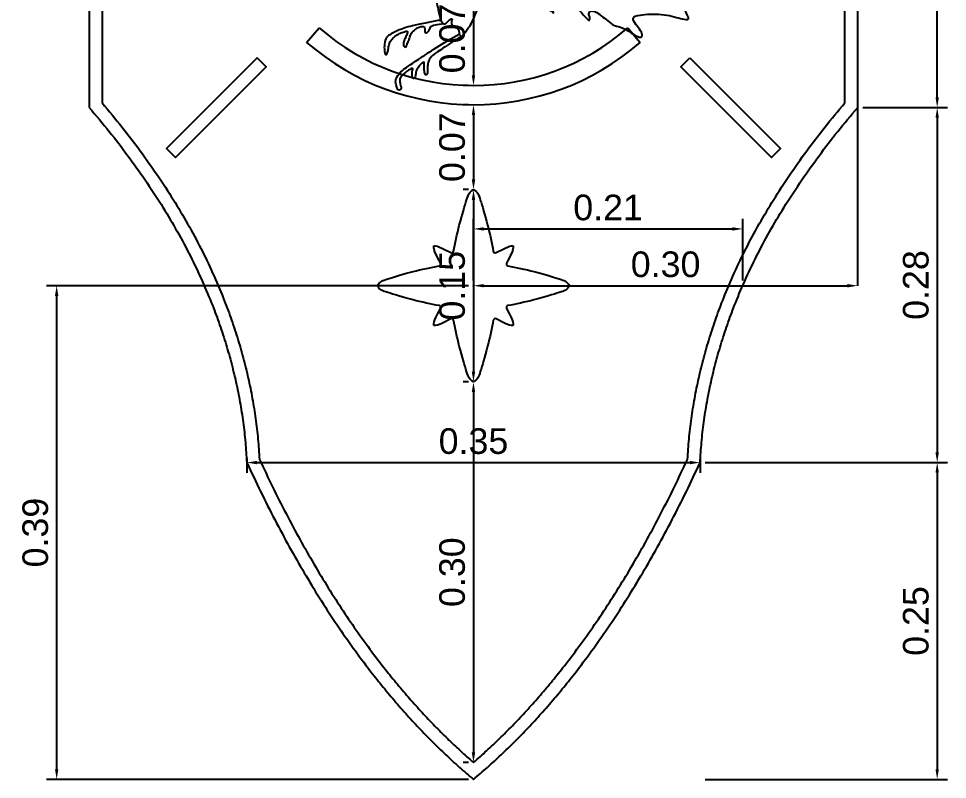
# Model space of a CAD drawing. Header units: metres. Extents: x -6.5 to 29.8, y -1.8 to 5.3.
# Drawn here: x 17.836 to 18.561, y 1.77 to 2.364 of the extents above; entities that cross this region are included whole.
import ezdxf

# ---------------------------------------------------------------- set-up
doc = ezdxf.new("R2010")
doc.units = ezdxf.units.M
for name, color, linetype, true_color in [('BANDERA$BORDE', 40, 'Continuous', 0xffbf00), ('BANDERA$CIRCULO EXT', 40, 'Continuous', 0xffbf00), ('BANDERA$CUERVO', 18, 'Continuous', 0x000000), ('BANDERA$ESTRELLAS$GRANDE', 251, 'Continuous', 0x696969), ('FONDO', 168, 'Continuous', 0x0f132e)]:
    doc.layers.add(name, color=color, linetype=linetype, true_color=true_color)
doc.styles.add('Plantilla Milímetros_ pequeño', font='')
doc.styles.get('Plantilla Milímetros_ pequeño').set_extended_font_data('Arial')
doc.dimstyles.new('Plantilla Milímetros_ pequeño', dxfattribs={"dimscale": 0.008, "dimtxt": 2.5, "dimasz": 1, "dimexe": 1, "dimexo": 0.5, "dimgap": 0.8, "dimtad": 1, "dimtoh": 1, "dimzin": 1, "dimdsep": 46, "dimtxsty": 'Plantilla Milímetros_ pequeño', "dimcen": 2.5, "dimadec": 1, "dimazin": 1, "dimtfac": 1, "dimtdec": 4, "dimtix": 1, "dimtofl": 0, "dimtmove": 1, "dimatfit": 3, "dimfxl": 1, "dimtolj": 1, "dimtzin": 1, "dimarcsym": 0})

# ---------------------------------------------------------------- blocks, each defined once
blk = doc.blocks.new('*D65')
at = {"layer": 'Defpoints', "color": 0}
for p in [(18.40108, 2.19954), (18.19088, 2.1552), (18.40108, 2.1552)]:
    blk.add_point(p, dxfattribs=at)
at = {"layer": 'FONDO', "color": 0, "lineweight": -2}
for p, q in [((18.19088, 2.1592), (18.19088, 2.20754)), ((18.40108, 2.1592), (18.40108, 2.20754)), ((18.19888, 2.19954), (18.39308, 2.19954))]:
    blk.add_line(p, q, dxfattribs=at)
at = {"layer": 'FONDO', "color": 0}
for points in [[(18.19888, 2.20087), (18.19888, 2.1982), (18.19088, 2.19954)], [(18.39308, 2.1982), (18.39308, 2.20087), (18.40108, 2.19954)]]:
    blk.add_solid(points, dxfattribs=at)
at = {"layer": 'FONDO', "color": 0, "insert": (18.29598, 2.21615), "char_height": 0.02, "attachment_point": 5, "style": 'Plantilla Milímetros_ pequeño'}
blk.add_mtext('\\A1;0.21', dxfattribs=at)
blk = doc.blocks.new('*D66')
at = {"layer": 'Defpoints', "color": 0}
for p in [(18.19088, 2.1552), (18.49088, 2.1552), (18.49088, 2.1552)]:
    blk.add_point(p, dxfattribs=at)
at = {"layer": 'FONDO', "color": 0, "lineweight": -2}
for p, q in [((18.19088, 2.1592), (18.19088, 2.1632)), ((18.49088, 2.1592), (18.49088, 2.1632)), ((18.19888, 2.1552), (18.48288, 2.1552))]:
    blk.add_line(p, q, dxfattribs=at)
at = {"layer": 'FONDO', "color": 0}
for points in [[(18.19888, 2.15654), (18.19888, 2.15387), (18.19088, 2.1552)], [(18.48288, 2.15387), (18.48288, 2.15654), (18.49088, 2.1552)]]:
    blk.add_solid(points, dxfattribs=at)
at = {"layer": 'FONDO', "color": 0, "insert": (18.34088, 2.17181), "char_height": 0.02, "attachment_point": 5, "style": 'Plantilla Milímetros_ pequeño'}
blk.add_mtext('\\A1;0.30', dxfattribs=at)
blk = doc.blocks.new('*D70')
at = {"layer": 'Defpoints', "color": 0}
for p in [(18.19088, 2.1552), (17.86542, 1.76982), (18.19088, 1.76982)]:
    blk.add_point(p, dxfattribs=at)
at = {"layer": 'FONDO', "color": 0, "lineweight": -2}
for p, q in [((18.18688, 2.1552), (17.85742, 2.1552)), ((17.86542, 2.1472), (17.86542, 1.77782)), ((18.18688, 1.76982), (17.85742, 1.76982))]:
    blk.add_line(p, q, dxfattribs=at)
at = {"layer": 'FONDO', "color": 0}
for points in [[(17.86676, 2.1472), (17.86409, 2.1472), (17.86542, 2.1552)], [(17.86409, 1.77782), (17.86676, 1.77782), (17.86542, 1.76982)]]:
    blk.add_solid(points, dxfattribs=at)
at = {"layer": 'FONDO', "color": 0, "insert": (17.84881, 1.96251), "char_height": 0.02, "attachment_point": 5, "rotation": 90, "style": 'Plantilla Milímetros_ pequeño'}
blk.add_mtext('\\A1;0.39', dxfattribs=at)
blk = doc.blocks.new('*D88')
at = {"layer": 'Defpoints', "color": 0}
for p in [(18.49088, 2.86982), (18.55293, 2.86982), (18.49088, 2.29434)]:
    blk.add_point(p, dxfattribs=at)
at = {"layer": 'FONDO', "color": 0, "lineweight": -2}
for p, q in [((18.49488, 2.86982), (18.56093, 2.86982)), ((18.55293, 2.30234), (18.55293, 2.86182)), ((18.49488, 2.29434), (18.56093, 2.29434))]:
    blk.add_line(p, q, dxfattribs=at)
at = {"layer": 'FONDO', "color": 0}
for points in [[(18.55426, 2.86182), (18.55159, 2.86182), (18.55293, 2.86982)], [(18.55159, 2.30234), (18.55426, 2.30234), (18.55293, 2.29434)]]:
    blk.add_solid(points, dxfattribs=at)
at = {"layer": 'FONDO', "color": 0, "insert": (18.53632, 2.58208), "char_height": 0.02, "attachment_point": 5, "rotation": 90, "style": 'Plantilla Milímetros_ pequeño'}
blk.add_mtext('\\A1;0.58', dxfattribs=at)
blk = doc.blocks.new('*D89')
at = {"layer": 'Defpoints', "color": 0}
for p in [(18.01389, 2.02449), (18.36786, 2.02449), (18.36786, 2.01716)]:
    blk.add_point(p, dxfattribs=at)
at = {"layer": 'FONDO', "color": 0, "lineweight": -2}
for p, q in [((18.01389, 2.02049), (18.01389, 2.00916)), ((18.02189, 2.01716), (18.35986, 2.01716)), ((18.36786, 2.02049), (18.36786, 2.00916))]:
    blk.add_line(p, q, dxfattribs=at)
at = {"layer": 'FONDO', "color": 0}
for points in [[(18.02189, 2.01849), (18.02189, 2.01582), (18.01389, 2.01716)], [(18.35986, 2.01582), (18.35986, 2.01849), (18.36786, 2.01716)]]:
    blk.add_solid(points, dxfattribs=at)
at = {"layer": 'FONDO', "color": 0, "insert": (18.19088, 2.03377), "char_height": 0.02, "attachment_point": 5, "style": 'Plantilla Milímetros_ pequeño'}
blk.add_mtext('\\A1;0.35', dxfattribs=at)
blk = doc.blocks.new('*D90')
at = {"layer": 'Defpoints', "color": 0}
for p in [(18.36786, 2.01716), (18.36786, 1.76982), (18.55293, 1.76982)]:
    blk.add_point(p, dxfattribs=at)
at = {"layer": 'FONDO', "color": 0, "lineweight": -2}
for p, q in [((18.37186, 2.01716), (18.56093, 2.01716)), ((18.55293, 2.00916), (18.55293, 1.77782)), ((18.37186, 1.76982), (18.56093, 1.76982))]:
    blk.add_line(p, q, dxfattribs=at)
at = {"layer": 'FONDO', "color": 0}
for points in [[(18.55426, 2.00916), (18.55159, 2.00916), (18.55293, 2.01716)], [(18.55159, 1.77782), (18.55426, 1.77782), (18.55293, 1.76982)]]:
    blk.add_solid(points, dxfattribs=at)
at = {"layer": 'FONDO', "color": 0, "insert": (18.53632, 1.89349), "char_height": 0.02, "attachment_point": 5, "rotation": 90, "style": 'Plantilla Milímetros_ pequeño'}
blk.add_mtext('\\A1;0.25', dxfattribs=at)
blk = doc.blocks.new('*D91')
at = {"layer": 'Defpoints', "color": 0}
for p in [(18.49088, 2.29434), (18.49088, 2.01716), (18.55293, 2.01716)]:
    blk.add_point(p, dxfattribs=at)
at = {"layer": 'FONDO', "color": 0, "lineweight": -2}
for p, q in [((18.49488, 2.29434), (18.56093, 2.29434)), ((18.55293, 2.28634), (18.55293, 2.02516)), ((18.49488, 2.01716), (18.56093, 2.01716))]:
    blk.add_line(p, q, dxfattribs=at)
at = {"layer": 'FONDO', "color": 0}
for points in [[(18.55426, 2.28634), (18.55159, 2.28634), (18.55293, 2.29434)], [(18.55159, 2.02516), (18.55426, 2.02516), (18.55293, 2.01716)]]:
    blk.add_solid(points, dxfattribs=at)
at = {"layer": 'FONDO', "color": 0, "insert": (18.53632, 2.15575), "char_height": 0.02, "attachment_point": 5, "rotation": 90, "style": 'Plantilla Milímetros_ pequeño'}
blk.add_mtext('\\A1;0.28', dxfattribs=at)
blk = doc.blocks.new('*D92')
at = {"layer": 'Defpoints', "color": 0}
for p in [(18.19088, 2.0802), (18.19088, 1.78297), (18.19088, 1.78297)]:
    blk.add_point(p, dxfattribs=at)
at = {"layer": 'FONDO', "color": 0, "lineweight": -2}
for p, q in [((18.18688, 2.0802), (18.18288, 2.0802)), ((18.19088, 2.0722), (18.19088, 1.79097)), ((18.18688, 1.78297), (18.18288, 1.78297))]:
    blk.add_line(p, q, dxfattribs=at)
at = {"layer": 'FONDO', "color": 0}
for points in [[(18.19221, 2.0722), (18.18954, 2.0722), (18.19088, 2.0802)], [(18.18954, 1.79097), (18.19221, 1.79097), (18.19088, 1.78297)]]:
    blk.add_solid(points, dxfattribs=at)
at = {"layer": 'FONDO', "color": 0, "insert": (18.17427, 1.93158), "char_height": 0.02, "attachment_point": 5, "rotation": 90, "style": 'Plantilla Milímetros_ pequeño'}
blk.add_mtext('\\A1;0.30', dxfattribs=at)
blk = doc.blocks.new('*D93')
at = {"layer": 'Defpoints', "color": 0}
for p in [(18.19088, 2.2302), (18.19088, 2.0802), (18.19088, 2.0802)]:
    blk.add_point(p, dxfattribs=at)
at = {"layer": 'FONDO', "color": 0, "lineweight": -2}
for p, q in [((18.18688, 2.2302), (18.18288, 2.2302)), ((18.19088, 2.2222), (18.19088, 2.0882)), ((18.18688, 2.0802), (18.18288, 2.0802))]:
    blk.add_line(p, q, dxfattribs=at)
at = {"layer": 'FONDO', "color": 0}
for points in [[(18.19221, 2.2222), (18.18954, 2.2222), (18.19088, 2.2302)], [(18.18954, 2.0882), (18.19221, 2.0882), (18.19088, 2.0802)]]:
    blk.add_solid(points, dxfattribs=at)
at = {"layer": 'FONDO', "color": 0, "insert": (18.17427, 2.1552), "char_height": 0.02, "attachment_point": 5, "rotation": 90, "style": 'Plantilla Milímetros_ pequeño'}
blk.add_mtext('\\A1;0.15', dxfattribs=at)
blk = doc.blocks.new('*D94')
at = {"layer": 'Defpoints', "color": 0}
for p in [(18.19088, 2.29646), (18.19088, 2.2302), (18.19088, 2.2302)]:
    blk.add_point(p, dxfattribs=at)
at = {"layer": 'FONDO', "color": 0, "lineweight": -2}
for p, q in [((18.18688, 2.29646), (18.18288, 2.29646)), ((18.19088, 2.28846), (18.19088, 2.2382)), ((18.18688, 2.2302), (18.18288, 2.2302))]:
    blk.add_line(p, q, dxfattribs=at)
at = {"layer": 'FONDO', "color": 0}
for points in [[(18.19221, 2.28846), (18.18954, 2.28846), (18.19088, 2.29646)], [(18.18954, 2.2382), (18.19221, 2.2382), (18.19088, 2.2302)]]:
    blk.add_solid(points, dxfattribs=at)
at = {"layer": 'FONDO', "color": 0, "insert": (18.17427, 2.26333), "char_height": 0.02, "attachment_point": 5, "rotation": 90, "style": 'Plantilla Milímetros_ pequeño'}
blk.add_mtext('\\A1;0.07', dxfattribs=at)
blk = doc.blocks.new('*D95')
at = {"layer": 'Defpoints', "color": 0}
for p in [(18.19088, 2.38491), (18.19088, 2.31146), (18.19088, 2.31146)]:
    blk.add_point(p, dxfattribs=at)
at = {"layer": 'FONDO', "color": 0, "lineweight": -2}
for p, q in [((18.18688, 2.38491), (18.18288, 2.38491)), ((18.19088, 2.37691), (18.19088, 2.31946)), ((18.18688, 2.31146), (18.18288, 2.31146))]:
    blk.add_line(p, q, dxfattribs=at)
at = {"layer": 'FONDO', "color": 0}
for points in [[(18.19221, 2.37691), (18.18954, 2.37691), (18.19088, 2.38491)], [(18.18954, 2.31946), (18.19221, 2.31946), (18.19088, 2.31146)]]:
    blk.add_solid(points, dxfattribs=at)
at = {"layer": 'FONDO', "color": 0, "insert": (18.17427, 2.34818), "char_height": 0.02, "attachment_point": 5, "rotation": 90, "style": 'Plantilla Milímetros_ pequeño'}
blk.add_mtext('\\A1;0.07', dxfattribs=at)

msp = doc.modelspace()

# ---------------------------------------------------------------- linework, layer by layer
at = {"layer": 'BANDERA$BORDE'}
for p, q in [((17.90088, 2.86028), (17.90088, 2.29803)), ((18.48088, 2.29803), (18.48088, 2.86028))]:
    msp.add_line(p, q, dxfattribs=at)
for points in [[(17.89088, 2.86982), (17.89088, 2.58208), (17.89088, 2.29434)], [(18.49088, 2.29434), (18.49088, 2.58208), (18.49088, 2.86982)], [(17.89088, 2.29434), (18.00691, 2.15934), (18.01389, 2.01716)], [(17.90088, 2.29803), (18.01602, 2.16268), (18.02378, 2.0196)], [(18.35798, 2.0196), (18.36573, 2.16268), (18.48088, 2.29803)], [(18.36786, 2.01716), (18.37484, 2.15934), (18.49088, 2.29434)], [(18.01389, 2.01716), (18.08843, 1.85564), (18.19088, 1.76982)], [(18.02378, 2.0196), (18.09476, 1.86649), (18.19088, 1.78297)], [(18.19088, 1.78297), (18.287, 1.86649), (18.35798, 2.0196)], [(18.19088, 1.76982), (18.29333, 1.85564), (18.36786, 2.01716)]]:
    msp.add_open_spline(points, degree=2, dxfattribs=at)
at = {"layer": 'BANDERA$CIRCULO EXT'}
for points in [[(18.06061, 2.34516), (18.07046, 2.35648)], [(18.3113, 2.35648), (18.32114, 2.34516)]]:
    msp.add_lwpolyline(points, dxfattribs=at)
for points in [[(18.02193, 2.33314), (17.95122, 2.26243), (17.95829, 2.25536), (18.029, 2.32607)], [(18.35982, 2.33314), (18.43053, 2.26243), (18.42346, 2.25536), (18.35275, 2.32607)]]:
    msp.add_lwpolyline(points, close=True, dxfattribs=at)
for radius in [0.18355, 0.19855]:
    msp.add_arc((18.19088, 2.49501), radius, 229, 311, dxfattribs=at)
at = {"layer": 'BANDERA$CUERVO'}
for points in [[(18.05136, 2.40941), (18.05066, 2.41005), (18.04905, 2.41517), (18.04763, 2.42343), (18.04962, 2.43211), (18.05104, 2.43567), (18.05062, 2.43852), (18.04962, 2.44179), (18.04862, 2.44748), (18.04862, 2.45574), (18.05232, 2.46798), (18.06456, 2.48107), (18.07211, 2.48577), (18.08691, 2.49174), (18.10413, 2.499), (18.11445, 2.50927), (18.12042, 2.51539), (18.12541, 2.52791), (18.13285, 2.54442), (18.13521, 2.54582), (18.14352, 2.55068), (18.16229, 2.56492), (18.16994, 2.57043), (18.17443, 2.57575), (18.17993, 2.58519), (18.18644, 2.59779), (18.19088, 2.60928), (18.19211, 2.61582), (18.19202, 2.61966), (18.19237, 2.62305), (18.19303, 2.62507), (18.19273, 2.62699), (18.19273, 2.62816), (18.19351, 2.62826), (18.1941, 2.62709), (18.19482, 2.62634), (18.19485, 2.62458), (18.19501, 2.62269), (18.19599, 2.62123), (18.1969, 2.62116), (18.19836, 2.62266), (18.20006, 2.62383), (18.20195, 2.6249), (18.2041, 2.6263), (18.20818, 2.6293), (18.20997, 2.63178), (18.2121, 2.63332), (18.21419, 2.63585), (18.21731, 2.64081), (18.21895, 2.64235), (18.22059, 2.64379), (18.22188, 2.64676), (18.22317, 2.64944), (18.22535, 2.65178), (18.22605, 2.65317), (18.22625, 2.65024), (18.2257, 2.64627), (18.22525, 2.6425), (18.22466, 2.63882), (18.22401, 2.6356), (18.22347, 2.63287), (18.22238, 2.6288), (18.22203, 2.62786), (18.22337, 2.629), (18.22441, 2.62994), (18.22684, 2.63168), (18.232, 2.6349), (18.24313, 2.64544), (18.24846, 2.65286), (18.25066, 2.65647), (18.25244, 2.66064), (18.25397, 2.66321), (18.25483, 2.66162), (18.25428, 2.65886), (18.25348, 2.65408), (18.25183, 2.64961), (18.25079, 2.64459), (18.25054, 2.64054), (18.24539, 2.62774), (18.24423, 2.62492), (18.24601, 2.62541), (18.24797, 2.62841), (18.25042, 2.63099), (18.27537, 2.64995), (18.28625, 2.65917), (18.2955, 2.66793), (18.29948, 2.67314), (18.30095, 2.674), (18.30071, 2.67222), (18.29439, 2.65807), (18.287, 2.64341), (18.2811, 2.63335), (18.27694, 2.62873), (18.27415, 2.6245), (18.27339, 2.62268), (18.27642, 2.62495), (18.28428, 2.62798), (18.29124, 2.62994), (18.29774, 2.6338), (18.30637, 2.64212), (18.30811, 2.64499), (18.30917, 2.64462), (18.31075, 2.63947), (18.30705, 2.63138), (18.30606, 2.62972), (18.30652, 2.62881), (18.30841, 2.6282), (18.31355, 2.62771), (18.3201, 2.62932), (18.3293, 2.63344), (18.34481, 2.64161), (18.356, 2.6491), (18.36107, 2.65417), (18.36288, 2.65855), (18.36387, 2.65863), (18.36417, 2.65417), (18.36235, 2.6457), (18.35812, 2.63496), (18.35434, 2.63193), (18.35025, 2.6289), (18.36009, 2.63102), (18.37378, 2.63511), (18.38406, 2.64025), (18.3914, 2.64433), (18.39609, 2.64728), (18.40002, 2.65107), (18.40327, 2.65424), (18.40282, 2.65144), (18.40138, 2.64766), (18.37862, 2.61988), (18.37009, 2.61146), (18.3602, 2.60573), (18.3539, 2.60231), (18.34767, 2.59887), (18.34176, 2.59646), (18.33971, 2.59513), (18.33871, 2.59369), (18.33887, 2.59308), (18.34168, 2.59248), (18.3506, 2.59176), (18.35487, 2.59212), (18.35792, 2.59381), (18.35346, 2.58905), (18.35141, 2.58768), (18.34808, 2.58422), (18.34747, 2.58354), (18.34591, 2.58205), (18.33587, 2.57485), (18.33294, 2.57292), (18.32992, 2.57058), (18.3262, 2.56875), (18.32237, 2.56741), (18.32029, 2.56671), (18.32074, 2.56612), (18.32232, 2.56537), (18.32863, 2.56507), (18.33284, 2.56493), (18.33493, 2.56517), (18.33384, 2.56304), (18.32768, 2.55902), (18.32525, 2.55738), (18.32064, 2.5548), (18.31692, 2.55277), (18.31637, 2.55212), (18.31905, 2.55098), (18.32322, 2.55158), (18.32982, 2.55207), (18.33389, 2.55282), (18.33379, 2.55148), (18.33041, 2.54934), (18.32744, 2.54711), (18.32431, 2.54438), (18.32138, 2.5422), (18.31865, 2.54056), (18.31741, 2.53892), (18.31225, 2.53562), (18.30809, 2.53222), (18.29055, 2.52611), (18.28412, 2.52362), (18.27882, 2.52195), (18.28094, 2.5215), (18.28616, 2.52241), (18.29206, 2.52233), (18.30371, 2.5221), (18.30613, 2.52241), (18.29592, 2.51696), (18.291, 2.51439), (18.28457, 2.51204), (18.28419, 2.51038), (18.30348, 2.50645), (18.30515, 2.50569), (18.2966, 2.50348), (18.2901, 2.50154), (18.28479, 2.50065), (18.26914, 2.49966), (18.25533, 2.49183), (18.25903, 2.48628), (18.26899, 2.47603), (18.27084, 2.47304), (18.2633, 2.47546), (18.24992, 2.47632), (18.24352, 2.47831), (18.23612, 2.48144), (18.2327, 2.48386), (18.2374, 2.4766), (18.24295, 2.4719), (18.24736, 2.46635), (18.24608, 2.46536), (18.23939, 2.46564), (18.22843, 2.46863), (18.2243, 2.46792), (18.22188, 2.46536), (18.21477, 2.46123), (18.21847, 2.45212), (18.22174, 2.446), (18.22331, 2.43846), (18.22601, 2.43476), (18.23085, 2.43177), (18.23697, 2.42821), (18.27355, 2.41213), (18.28735, 2.409), (18.30358, 2.40942), (18.31496, 2.41099), (18.33091, 2.41348), (18.33725, 2.41245), (18.33379, 2.41049), (18.32837, 2.40841), (18.3301, 2.40622), (18.3369, 2.40115), (18.34151, 2.39757), (18.34935, 2.394), (18.34912, 2.39135), (18.34751, 2.38824), (18.3482, 2.38582), (18.34532, 2.38535), (18.3467, 2.38282), (18.35465, 2.37417), (18.3565, 2.36864), (18.3603, 2.36241), (18.35431, 2.36322), (18.33785, 2.36807), (18.31901, 2.36655), (18.31425, 2.36466), (18.31742, 2.35884), (18.32189, 2.35415), (18.3231, 2.34984), (18.32121, 2.34878), (18.31758, 2.35014), (18.30676, 2.35748), (18.30109, 2.35748), (18.29556, 2.36194), (18.29057, 2.36602), (18.28596, 2.36943), (18.28195, 2.37011), (18.28051, 2.36754), (18.28195, 2.36489), (18.28172, 2.36232), (18.28051, 2.36209), (18.27361, 2.37052), (18.26427, 2.37917), (18.25828, 2.38332), (18.25147, 2.38563), (18.24652, 2.3877), (18.24098, 2.3892), (18.23995, 2.38736), (18.24352, 2.38182), (18.24813, 2.37629), (18.25217, 2.36972), (18.25505, 2.36684), (18.24479, 2.37421), (18.24133, 2.37606), (18.2351, 2.38078), (18.22957, 2.38413), (18.21677, 2.3922), (18.21412, 2.39404), (18.20579, 2.39851), (18.20181, 2.39894), (18.20579, 2.39253), (18.20707, 2.38955), (18.1991, 2.39538), (18.19526, 2.39695), (18.19355, 2.39197), (18.19272, 2.38707), (18.19193, 2.38009), (18.19472, 2.37225), (18.19352, 2.36967), (18.18942, 2.35974), (18.18709, 2.35682), (18.18471, 2.35339), (18.18317, 2.35111), (18.18166, 2.34938), (18.18093, 2.35058), (18.17949, 2.35159), (18.17985, 2.35291), (18.17905, 2.35581), (18.17595, 2.35701), (18.1741, 2.35858), (18.17334, 2.36059), (18.17418, 2.36252), (18.17422, 2.36417), (18.17181, 2.3624), (18.16904, 2.35963), (18.16791, 2.35918), (18.16598, 2.36099), (18.16538, 2.36224), (18.16377, 2.36805), (18.16077, 2.38258), (18.15463, 2.39374), (18.15457, 2.3987), (18.15487, 2.40122), (18.14527, 2.41313), (18.12268, 2.43273), (18.10965, 2.4423), (18.09926, 2.4438), (18.08675, 2.43969), (18.07872, 2.43409), (18.07442, 2.43334), (18.0691, 2.43185), (18.06051, 2.42438), (18.05574, 2.41798), (18.05323, 2.41136), (18.05206, 2.40878), (18.05136, 2.40941)], [(18.1653, 2.36271), (18.15241, 2.36008), (18.14008, 2.35766), (18.13002, 2.35387), (18.12518, 2.351), (18.122, 2.3486), (18.1211, 2.34207), (18.1214, 2.33807), (18.12178, 2.33565), (18.12268, 2.33549), (18.12352, 2.33625), (18.12442, 2.3395), (18.12488, 2.34366), (18.12594, 2.34654), (18.12866, 2.34896), (18.13207, 2.35188), (18.13628, 2.35325), (18.13917, 2.35419), (18.13978, 2.35342), (18.13857, 2.35062), (18.13698, 2.34745), (18.136, 2.34404), (18.1363, 2.342), (18.13819, 2.34102), (18.13872, 2.34215), (18.13917, 2.34472), (18.14121, 2.34828), (18.14197, 2.35176), (18.1428, 2.35319), (18.14507, 2.35486), (18.14781, 2.35701), (18.15054, 2.3579), (18.15309, 2.35713), (18.15286, 2.35418), (18.15279, 2.35251), (18.15521, 2.35266), (18.1568, 2.35561), (18.15717, 2.35698), (18.15778, 2.35788), (18.15914, 2.35864), (18.16739, 2.35978)], [(18.13188, 2.30801), (18.13037, 2.31127), (18.12977, 2.31475), (18.13067, 2.3177), (18.13446, 2.32314), (18.14414, 2.32942), (18.16706, 2.34462), (18.17979, 2.35164)], [(18.18134, 2.35), (18.16993, 2.3425), (18.16123, 2.33683), (18.15805, 2.33426), (18.15579, 2.33123), (18.15503, 2.32753), (18.1548, 2.32458), (18.15495, 2.32276), (18.1551, 2.32057), (18.15382, 2.31959), (18.15299, 2.31989), (18.15246, 2.32231), (18.15246, 2.32481), (18.15246, 2.32745), (18.15261, 2.32995), (18.15072, 2.3295), (18.14777, 2.32594), (18.14566, 2.32226), (18.14588, 2.32102), (18.14545, 2.31791), (18.14496, 2.31705), (18.14393, 2.31697), (18.14305, 2.3174), (18.14297, 2.31935), (18.14284, 2.32212), (18.14337, 2.32326), (18.14361, 2.32458), (18.14255, 2.32505), (18.14131, 2.32413), (18.1391, 2.32265), (18.13448, 2.31917), (18.13353, 2.31706), (18.13327, 2.31585), (18.13358, 2.31249), (18.13442, 2.31079), (18.13442, 2.30936), (18.13394, 2.30819), (18.13371, 2.30828), (18.13273, 2.30772), (18.13188, 2.30801)]]:
    msp.add_open_spline(points, degree=3, dxfattribs=at)
at = {"layer": 'BANDERA$ESTRELLAS$GRANDE'}
for centre, start, end in [((18.17393, 2.18235), 243.28952, 350.20244), ((18.20782, 2.18235), 189.79756, 296.71048), ((18.16373, 2.17215), 279.79756, 26.71048), ((18.21802, 2.17215), 153.28952, 260.20244), ((18.16373, 2.13826), 333.28952, 80.20244), ((18.21802, 2.13826), 99.79756, 206.71048), ((18.17394, 2.12802), 9.8121, 121.39053), ((18.20782, 2.12802), 58.60947, 170.1879)]:
    msp.add_arc(centre, 0.00148, start, end, dxfattribs=at)
for points, knots in [([(18.17539, 2.1821), (18.17643, 2.18811), (18.18023, 2.20529), (18.18639, 2.22469), (18.1874, 2.22825), (18.19088, 2.2302)], [0.49009583, 0.49009583, 0.49009583, 0.49009583, 0.50014417, 0.5127799, 0.52541563, 0.52541563, 0.52541563, 0.52541563]), ([(18.19088, 2.2302), (18.19436, 2.22825), (18.19537, 2.22469), (18.20152, 2.20529), (18.20533, 2.18811), (18.20636, 2.1821)], [0.52541563, 0.52541563, 0.52541563, 0.52541563, 0.53805136, 0.55068709, 0.56073543, 0.56073543, 0.56073543, 0.56073543]), ([(18.16505, 2.17281), (18.16351, 2.17587), (18.1611, 2.1806), (18.15947, 2.18455), (18.15987, 2.18621)], [0.46707035, 0.46707035, 0.46707035, 0.46707035, 0.47180976, 0.4776501, 0.4776501, 0.4776501, 0.4776501]), ([(18.15987, 2.18621), (18.16153, 2.18661), (18.16548, 2.18498), (18.17021, 2.18257), (18.17327, 2.18103)], [0.4776501, 0.4776501, 0.4776501, 0.4776501, 0.48349044, 0.48822985, 0.48822985, 0.48822985, 0.48822985]), ([(18.20849, 2.18103), (18.21155, 2.18257), (18.21628, 2.18498), (18.22023, 2.18661), (18.22189, 2.18621)], [0.56260141, 0.56260141, 0.56260141, 0.56260141, 0.56734082, 0.57318116, 0.57318116, 0.57318116, 0.57318116]), ([(18.22189, 2.18621), (18.22228, 2.18455), (18.22065, 2.1806), (18.21824, 2.17587), (18.2167, 2.17281)], [0.57318116, 0.57318116, 0.57318116, 0.57318116, 0.5790215, 0.5837609, 0.5837609, 0.5837609, 0.5837609]), ([(18.11588, 2.1552), (18.11783, 2.15869), (18.1214, 2.1597), (18.14079, 2.16585), (18.15797, 2.16965), (18.16398, 2.17069)], [0.42988457, 0.42988457, 0.42988457, 0.42988457, 0.4425203, 0.45515603, 0.46520437, 0.46520437, 0.46520437, 0.46520437]), ([(18.21777, 2.17069), (18.22378, 2.16965), (18.24096, 2.16585), (18.26036, 2.1597), (18.26393, 2.15869), (18.26588, 2.1552)], [0.58562689, 0.58562689, 0.58562689, 0.58562689, 0.59567523, 0.60831096, 0.62094669, 0.62094669, 0.62094669, 0.62094669]), ([(18.16398, 2.13972), (18.15797, 2.14075), (18.14079, 2.14456), (18.1214, 2.15071), (18.11783, 2.15172), (18.11588, 2.1552)], [0.39456477, 0.39456477, 0.39456477, 0.39456477, 0.40461311, 0.41724884, 0.42988457, 0.42988457, 0.42988457, 0.42988457]), ([(18.26588, 2.1552), (18.26393, 2.15172), (18.26036, 2.15071), (18.24096, 2.14456), (18.22378, 2.14075), (18.21777, 2.13972)], [0.62094669, 0.62094669, 0.62094669, 0.62094669, 0.63358242, 0.64621815, 0.65626649, 0.65626649, 0.65626649, 0.65626649]), ([(18.15987, 2.12419), (18.15947, 2.12586), (18.1611, 2.12981), (18.16351, 2.13453), (18.16505, 2.13759)], [0.38211904, 0.38211904, 0.38211904, 0.38211904, 0.38795938, 0.39269879, 0.39269879, 0.39269879, 0.39269879]), ([(18.2167, 2.13759), (18.21824, 2.13453), (18.22065, 2.12981), (18.22228, 2.12586), (18.22189, 2.12419)], [0.27601343, 0.27601343, 0.27601343, 0.27601343, 0.28075284, 0.28659318, 0.28659318, 0.28659318, 0.28659318]), ([(18.17317, 2.12928), (18.17015, 2.12781), (18.16546, 2.12542), (18.16153, 2.1238), (18.15987, 2.12419)], [0.37160207, 0.37160207, 0.37160207, 0.37160207, 0.3762787, 0.38211904, 0.38211904, 0.38211904, 0.38211904]), ([(18.19088, 2.0802), (18.1874, 2.08215), (18.18639, 2.08572), (18.18024, 2.10511), (18.17643, 2.12227), (18.1754, 2.12827)], [0.33435611, 0.33435611, 0.33435611, 0.33435611, 0.34699184, 0.35962757, 0.36965466, 0.36965466, 0.36965466, 0.36965466]), ([(18.20636, 2.12827), (18.20532, 2.12227), (18.20152, 2.10511), (18.19537, 2.08572), (18.19436, 2.08215), (18.19088, 2.0802)], [0.29905756, 0.29905756, 0.29905756, 0.29905756, 0.30908465, 0.32172038, 0.33435611, 0.33435611, 0.33435611, 0.33435611]), ([(18.22189, 2.12419), (18.22023, 2.1238), (18.2163, 2.12542), (18.2116, 2.12781), (18.20859, 2.12928)], [0.28659318, 0.28659318, 0.28659318, 0.28659318, 0.29243352, 0.29711015, 0.29711015, 0.29711015, 0.29711015])]:
    msp.add_open_spline(points, degree=3, knots=knots, dxfattribs=at)
msp.add_point((18.19088, 2.1552), dxfattribs=at)
at = {"layer": 'FONDO'}
msp.add_lwpolyline([(18.49088, 2.1552), (18.49088, 2.29434)], dxfattribs=at)

# ---------------------------------------------------------------- dimensions: what is measured, and where the dimension line sits
for base, p1, p2, angle, picture, middle in [((18.55293, 2.86982), (18.49088, 2.29434), (18.49088, 2.86982), 90, '*D88', (18.53632, 2.58208)), ((18.19088, 2.31146), (18.19088, 2.38491), (18.19088, 2.31146), 90, '*D95', (18.17427, 2.34818)), ((18.19088, 2.2302), (18.19088, 2.29646), (18.19088, 2.2302), 90, '*D94', (18.17427, 2.26333)), ((18.55293, 2.01716), (18.49088, 2.29434), (18.49088, 2.01716), 90, '*D91', (18.53632, 2.15575)), ((18.19088, 2.0802), (18.19088, 2.2302), (18.19088, 2.0802), 90, '*D93', (18.17427, 2.1552)), ((17.86542, 1.76982), (18.19088, 2.1552), (18.19088, 1.76982), 270, '*D70', (17.84881, 1.96251)), ((18.19088, 1.78297), (18.19088, 2.0802), (18.19088, 1.78297), 90, '*D92', (18.17427, 1.93158)), ((18.55293, 1.76982), (18.36786, 2.01716), (18.36786, 1.76982), 90, '*D90', (18.53632, 1.89349))]:
    dim = msp.add_linear_dim(base=base, p1=p1, p2=p2, angle=angle, dimstyle='Plantilla Milímetros_ pequeño', override={"dimscale": 0.008, "dimtxt": 2.5, "dimasz": 1, "dimexe": 1, "dimexo": 0.5, "dimgap": 0.8, "dimtad": 1, "dimtih": 0, "dimtoh": 0, "dimdec": 2, "dimlfac": 1, "dimzin": 1, "dimtxsty": 'Plantilla Milímetros_ pequeño', "dimsah": 0, "dimcen": 2.5, "dimadec": 1, "dimazin": 1, "dimtix": 0, "dimtmove": 0, "dimtzin": 1}, dxfattribs=at)
    dim.commit()
    dim.dimension.update_dxf_attribs({"geometry": picture, "text_midpoint": middle})
for base, p1, p2, picture, middle in [((18.40108, 2.19954), (18.19088, 2.1552), (18.40108, 2.1552), '*D65', (18.29598, 2.21615)), ((18.49088, 2.1552), (18.19088, 2.1552), (18.49088, 2.1552), '*D66', (18.34088, 2.17181)), ((18.36786, 2.01716), (18.01389, 2.02449), (18.36786, 2.02449), '*D89', (18.19088, 2.03377))]:
    dim = msp.add_linear_dim(base=base, p1=p1, p2=p2, dimstyle='Plantilla Milímetros_ pequeño', override={"dimscale": 0.008, "dimtxt": 2.5, "dimasz": 1, "dimexe": 1, "dimexo": 0.5, "dimgap": 0.8, "dimtad": 1, "dimtih": 0, "dimtoh": 0, "dimdec": 2, "dimlfac": 1, "dimzin": 1, "dimtxsty": 'Plantilla Milímetros_ pequeño', "dimsah": 0, "dimcen": 2.5, "dimadec": 1, "dimazin": 1, "dimtix": 0, "dimtmove": 0, "dimtzin": 1}, dxfattribs=at)
    dim.commit()
    dim.dimension.update_dxf_attribs({"geometry": picture, "text_midpoint": middle})

doc.saveas('drawing.dxf')
